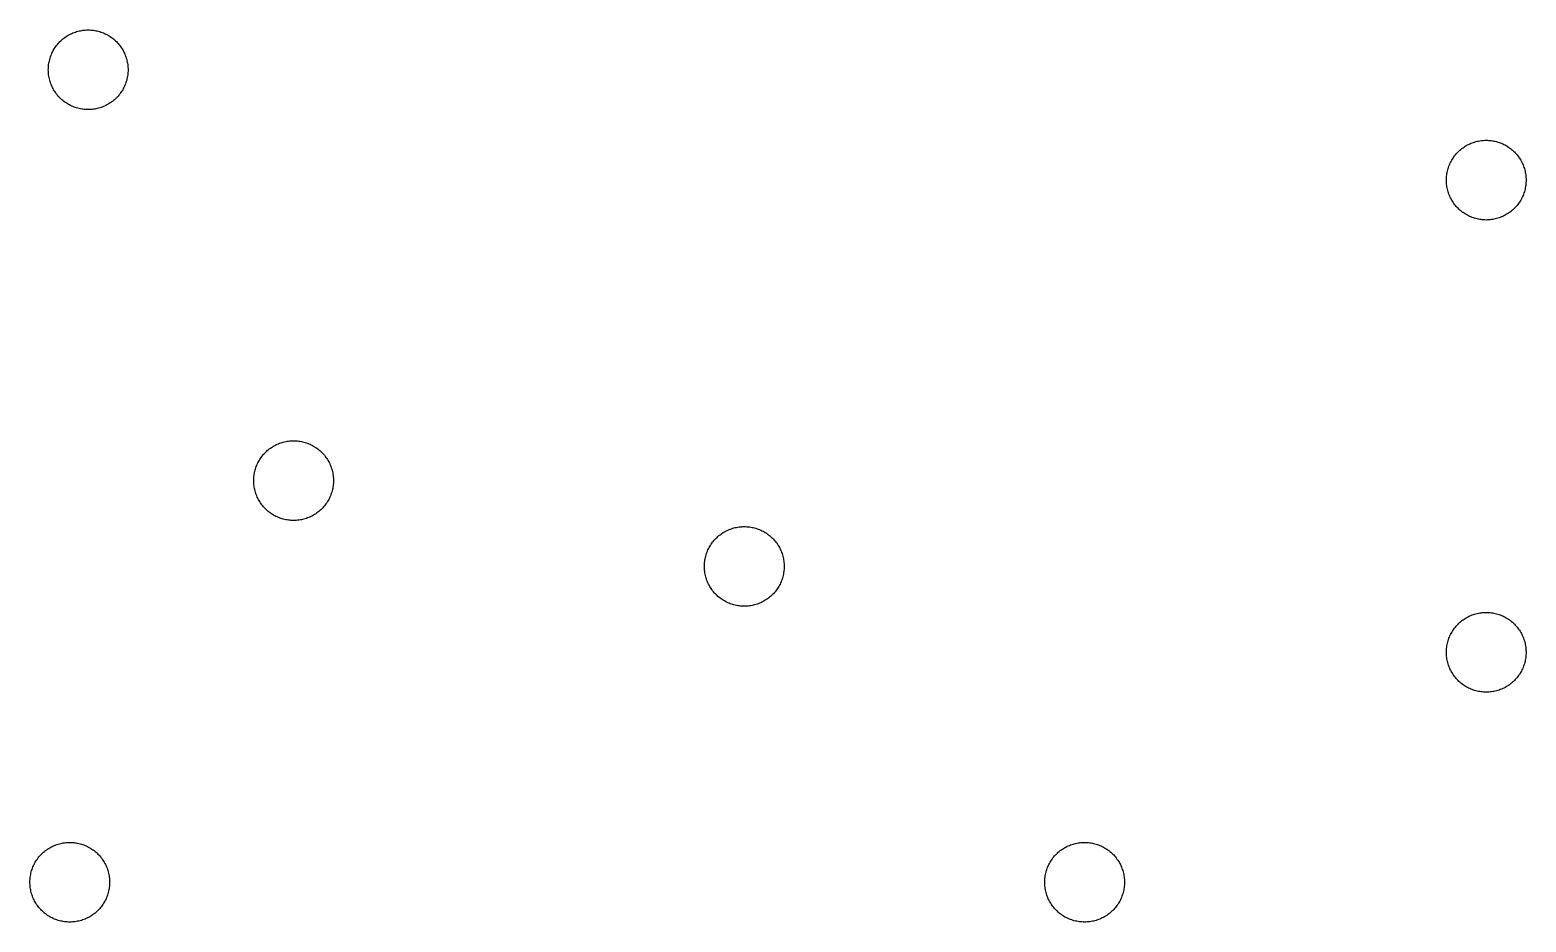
# Model space of a CAD drawing. Header units: millimetres. Extents: x -49 to 48, y -63 to 63.
# Drawn here: x -49.4 to 48.2, y -63.2 to -5 of the extents above; entities that cross this region are included whole.
import ezdxf

# ---------------------------------------------------------------- set-up
doc = ezdxf.new("R2010")
doc.units = ezdxf.units.MM

msp = doc.modelspace()

# ---------------------------------------------------------------- linework, layer by layer
for points in [[(-43.04, -7.65), (-43.0414, -7.7351), (-43.0456, -7.82), (-43.0525, -7.9048), (-43.0622, -7.9894), (-43.0747, -8.0735), (-43.09, -8.1572), (-43.1079, -8.2404), (-43.1286, -8.3229), (-43.152, -8.4047), (-43.178, -8.4857), (-43.2066, -8.5659), (-43.2379, -8.645), (-43.2718, -8.723), (-43.3081, -8.8), (-43.347, -8.8756), (-43.3883, -8.95), (-43.4321, -9.023), (-43.4782, -9.0945), (-43.5266, -9.1644), (-43.5773, -9.2328), (-43.6302, -9.2994), (-43.6852, -9.3643), (-43.7424, -9.4273), (-43.8015, -9.4885), (-43.8627, -9.5476), (-43.9257, -9.6048), (-43.9906, -9.6598), (-44.0572, -9.7127), (-44.1256, -9.7634), (-44.1955, -9.8118), (-44.267, -9.8579), (-44.34, -9.9017), (-44.4144, -9.943), (-44.49, -9.9819), (-44.567, -10.0182), (-44.645, -10.0521), (-44.7241, -10.0834), (-44.8043, -10.112), (-44.8853, -10.138), (-44.9671, -10.1614), (-45.0496, -10.1821), (-45.1328, -10.2), (-45.2165, -10.2153), (-45.3006, -10.2278), (-45.3852, -10.2375), (-45.47, -10.2444), (-45.5549, -10.2486), (-45.64, -10.25), (-45.7251, -10.2486), (-45.81, -10.2444), (-45.8948, -10.2375), (-45.9794, -10.2278), (-46.0635, -10.2153), (-46.1472, -10.2), (-46.2304, -10.1821), (-46.3129, -10.1614), (-46.3947, -10.138), (-46.4757, -10.112), (-46.5559, -10.0834), (-46.635, -10.0521), (-46.713, -10.0182), (-46.79, -9.9819), (-46.8656, -9.943), (-46.94, -9.9017), (-47.013, -9.8579), (-47.0845, -9.8118), (-47.1544, -9.7634), (-47.2228, -9.7127), (-47.2894, -9.6598), (-47.3543, -9.6048), (-47.4173, -9.5476), (-47.4785, -9.4885), (-47.5376, -9.4273), (-47.5948, -9.3643), (-47.6498, -9.2994), (-47.7027, -9.2328), (-47.7534, -9.1644), (-47.8018, -9.0945), (-47.8479, -9.023), (-47.8917, -8.95), (-47.933, -8.8756), (-47.9719, -8.8), (-48.0082, -8.723), (-48.0421, -8.645), (-48.0734, -8.5659), (-48.102, -8.4857), (-48.128, -8.4047), (-48.1514, -8.3229), (-48.1721, -8.2404), (-48.19, -8.1572), (-48.2053, -8.0735), (-48.2178, -7.9894), (-48.2275, -7.9048), (-48.2344, -7.82), (-48.2386, -7.7351), (-48.24, -7.65), (-48.2386, -7.5649), (-48.2344, -7.48), (-48.2275, -7.3952), (-48.2178, -7.3106), (-48.2053, -7.2265), (-48.19, -7.1428), (-48.1721, -7.0596), (-48.1514, -6.9771), (-48.128, -6.8953), (-48.102, -6.8143), (-48.0734, -6.7341), (-48.0421, -6.655), (-48.0082, -6.577), (-47.9719, -6.5), (-47.933, -6.4244), (-47.8917, -6.35), (-47.8479, -6.277), (-47.8018, -6.2055), (-47.7534, -6.1356), (-47.7027, -6.0672), (-47.6498, -6.0006), (-47.5948, -5.9357), (-47.5376, -5.8727), (-47.4785, -5.8115), (-47.4173, -5.7524), (-47.3543, -5.6952), (-47.2894, -5.6402), (-47.2228, -5.5873), (-47.1544, -5.5366), (-47.0845, -5.4882), (-47.013, -5.4421), (-46.94, -5.3983), (-46.8656, -5.357), (-46.79, -5.3181), (-46.713, -5.2818), (-46.635, -5.2479), (-46.5559, -5.2166), (-46.4757, -5.188), (-46.3947, -5.162), (-46.3129, -5.1386), (-46.2304, -5.1179), (-46.1472, -5.1), (-46.0635, -5.0847), (-45.9794, -5.0722), (-45.8948, -5.0625), (-45.81, -5.0556), (-45.7251, -5.0514), (-45.64, -5.05), (-45.5549, -5.0514), (-45.47, -5.0556), (-45.3852, -5.0625), (-45.3006, -5.0722), (-45.2165, -5.0847), (-45.1328, -5.1), (-45.0496, -5.1179), (-44.9671, -5.1386), (-44.8853, -5.162), (-44.8043, -5.188), (-44.7241, -5.2166), (-44.645, -5.2479), (-44.567, -5.2818), (-44.49, -5.3181), (-44.4144, -5.357), (-44.34, -5.3983), (-44.267, -5.4421), (-44.1955, -5.4882), (-44.1256, -5.5366), (-44.0572, -5.5873), (-43.9906, -5.6402), (-43.9257, -5.6952), (-43.8627, -5.7524), (-43.8015, -5.8115), (-43.7424, -5.8727), (-43.6852, -5.9357), (-43.6302, -6.0006), (-43.5773, -6.0672), (-43.5266, -6.1356), (-43.4782, -6.2055), (-43.4321, -6.277), (-43.3883, -6.35), (-43.347, -6.4244), (-43.3081, -6.5), (-43.2718, -6.577), (-43.2379, -6.655), (-43.2066, -6.7341), (-43.178, -6.8143), (-43.152, -6.8953), (-43.1286, -6.9771), (-43.1079, -7.0596), (-43.09, -7.1428), (-43.0747, -7.2265), (-43.0622, -7.3106), (-43.0525, -7.3952), (-43.0456, -7.48), (-43.0414, -7.5649)], [(48.16, -14.85), (48.1586, -14.9351), (48.1544, -15.02), (48.1475, -15.1048), (48.1378, -15.1894), (48.1253, -15.2735), (48.11, -15.3572), (48.0921, -15.4404), (48.0714, -15.5229), (48.048, -15.6047), (48.022, -15.6857), (47.9934, -15.7659), (47.9621, -15.845), (47.9282, -15.923), (47.8919, -16), (47.853, -16.0756), (47.8117, -16.15), (47.7679, -16.223), (47.7218, -16.2945), (47.6734, -16.3644), (47.6227, -16.4328), (47.5698, -16.4994), (47.5148, -16.5643), (47.4576, -16.6273), (47.3985, -16.6885), (47.3373, -16.7476), (47.2743, -16.8048), (47.2094, -16.8598), (47.1428, -16.9127), (47.0744, -16.9634), (47.0045, -17.0118), (46.933, -17.0579), (46.86, -17.1017), (46.7856, -17.143), (46.71, -17.1819), (46.633, -17.2182), (46.555, -17.2521), (46.4759, -17.2834), (46.3957, -17.312), (46.3147, -17.338), (46.2329, -17.3614), (46.1504, -17.3821), (46.0672, -17.4), (45.9835, -17.4153), (45.8994, -17.4278), (45.8148, -17.4375), (45.73, -17.4444), (45.6451, -17.4486), (45.56, -17.45), (45.4749, -17.4486), (45.39, -17.4444), (45.3052, -17.4375), (45.2206, -17.4278), (45.1365, -17.4153), (45.0528, -17.4), (44.9696, -17.3821), (44.8871, -17.3614), (44.8053, -17.338), (44.7243, -17.312), (44.6441, -17.2834), (44.565, -17.2521), (44.487, -17.2182), (44.41, -17.1819), (44.3344, -17.143), (44.26, -17.1017), (44.187, -17.0579), (44.1155, -17.0118), (44.0456, -16.9634), (43.9772, -16.9127), (43.9106, -16.8598), (43.8457, -16.8048), (43.7827, -16.7476), (43.7215, -16.6885), (43.6624, -16.6273), (43.6052, -16.5643), (43.5502, -16.4994), (43.4973, -16.4328), (43.4466, -16.3644), (43.3982, -16.2945), (43.3521, -16.223), (43.3083, -16.15), (43.267, -16.0756), (43.2281, -16), (43.1918, -15.923), (43.1579, -15.845), (43.1266, -15.7659), (43.098, -15.6857), (43.072, -15.6047), (43.0486, -15.5229), (43.0279, -15.4404), (43.01, -15.3572), (42.9947, -15.2735), (42.9822, -15.1894), (42.9725, -15.1048), (42.9656, -15.02), (42.9614, -14.9351), (42.96, -14.85), (42.9614, -14.7649), (42.9656, -14.68), (42.9725, -14.5952), (42.9822, -14.5106), (42.9947, -14.4265), (43.01, -14.3428), (43.0279, -14.2596), (43.0486, -14.1771), (43.072, -14.0953), (43.098, -14.0143), (43.1266, -13.9341), (43.1579, -13.855), (43.1918, -13.777), (43.2281, -13.7), (43.267, -13.6244), (43.3083, -13.55), (43.3521, -13.477), (43.3982, -13.4055), (43.4466, -13.3356), (43.4973, -13.2672), (43.5502, -13.2006), (43.6052, -13.1357), (43.6624, -13.0727), (43.7215, -13.0115), (43.7827, -12.9524), (43.8457, -12.8952), (43.9106, -12.8402), (43.9772, -12.7873), (44.0456, -12.7366), (44.1155, -12.6882), (44.187, -12.6421), (44.26, -12.5983), (44.3344, -12.557), (44.41, -12.5181), (44.487, -12.4818), (44.565, -12.4479), (44.6441, -12.4166), (44.7243, -12.388), (44.8053, -12.362), (44.8871, -12.3386), (44.9696, -12.3179), (45.0528, -12.3), (45.1365, -12.2847), (45.2206, -12.2722), (45.3052, -12.2625), (45.39, -12.2556), (45.4749, -12.2514), (45.56, -12.25), (45.6451, -12.2514), (45.73, -12.2556), (45.8148, -12.2625), (45.8994, -12.2722), (45.9835, -12.2847), (46.0672, -12.3), (46.1504, -12.3179), (46.2329, -12.3386), (46.3147, -12.362), (46.3957, -12.388), (46.4759, -12.4166), (46.555, -12.4479), (46.633, -12.4818), (46.71, -12.5181), (46.7856, -12.557), (46.86, -12.5983), (46.933, -12.6421), (47.0045, -12.6882), (47.0744, -12.7366), (47.1428, -12.7873), (47.2094, -12.8402), (47.2743, -12.8952), (47.3373, -12.9524), (47.3985, -13.0115), (47.4576, -13.0727), (47.5148, -13.1357), (47.5698, -13.2006), (47.6227, -13.2672), (47.6734, -13.3356), (47.7218, -13.4055), (47.7679, -13.477), (47.8117, -13.55), (47.853, -13.6244), (47.8919, -13.7), (47.9282, -13.777), (47.9621, -13.855), (47.9934, -13.9341), (48.022, -14.0143), (48.048, -14.0953), (48.0714, -14.1771), (48.0921, -14.2596), (48.11, -14.3428), (48.1253, -14.4265), (48.1378, -14.5106), (48.1475, -14.5952), (48.1544, -14.68), (48.1586, -14.7649)], [(-29.64, -34.45), (-29.6414, -34.5351), (-29.6456, -34.62), (-29.6525, -34.7048), (-29.6622, -34.7894), (-29.6747, -34.8735), (-29.69, -34.9572), (-29.7079, -35.0404), (-29.7286, -35.1229), (-29.752, -35.2047), (-29.778, -35.2857), (-29.8066, -35.3659), (-29.8379, -35.445), (-29.8718, -35.523), (-29.9081, -35.6), (-29.947, -35.6756), (-29.9883, -35.75), (-30.0321, -35.823), (-30.0782, -35.8945), (-30.1266, -35.9644), (-30.1773, -36.0328), (-30.2302, -36.0994), (-30.2852, -36.1643), (-30.3424, -36.2273), (-30.4015, -36.2885), (-30.4627, -36.3476), (-30.5257, -36.4048), (-30.5906, -36.4598), (-30.6572, -36.5127), (-30.7256, -36.5634), (-30.7955, -36.6118), (-30.867, -36.6579), (-30.94, -36.7017), (-31.0144, -36.743), (-31.09, -36.7819), (-31.167, -36.8182), (-31.245, -36.8521), (-31.3241, -36.8834), (-31.4043, -36.912), (-31.4853, -36.938), (-31.5671, -36.9614), (-31.6496, -36.9821), (-31.7328, -37), (-31.8165, -37.0153), (-31.9006, -37.0278), (-31.9852, -37.0375), (-32.07, -37.0444), (-32.1549, -37.0486), (-32.24, -37.05), (-32.3251, -37.0486), (-32.41, -37.0444), (-32.4948, -37.0375), (-32.5794, -37.0278), (-32.6635, -37.0153), (-32.7472, -37), (-32.8304, -36.9821), (-32.9129, -36.9614), (-32.9947, -36.938), (-33.0757, -36.912), (-33.1559, -36.8834), (-33.235, -36.8521), (-33.313, -36.8182), (-33.39, -36.7819), (-33.4656, -36.743), (-33.54, -36.7017), (-33.613, -36.6579), (-33.6845, -36.6118), (-33.7544, -36.5634), (-33.8228, -36.5127), (-33.8894, -36.4598), (-33.9543, -36.4048), (-34.0173, -36.3476), (-34.0785, -36.2885), (-34.1376, -36.2273), (-34.1948, -36.1643), (-34.2498, -36.0994), (-34.3027, -36.0328), (-34.3534, -35.9644), (-34.4018, -35.8945), (-34.4479, -35.823), (-34.4917, -35.75), (-34.533, -35.6756), (-34.5719, -35.6), (-34.6082, -35.523), (-34.6421, -35.445), (-34.6734, -35.3659), (-34.702, -35.2857), (-34.728, -35.2047), (-34.7514, -35.1229), (-34.7721, -35.0404), (-34.79, -34.9572), (-34.8053, -34.8735), (-34.8178, -34.7894), (-34.8275, -34.7048), (-34.8344, -34.62), (-34.8386, -34.5351), (-34.84, -34.45), (-34.8386, -34.3649), (-34.8344, -34.28), (-34.8275, -34.1952), (-34.8178, -34.1106), (-34.8053, -34.0265), (-34.79, -33.9428), (-34.7721, -33.8596), (-34.7514, -33.7771), (-34.728, -33.6953), (-34.702, -33.6143), (-34.6734, -33.5341), (-34.6421, -33.455), (-34.6082, -33.377), (-34.5719, -33.3), (-34.533, -33.2244), (-34.4917, -33.15), (-34.4479, -33.077), (-34.4018, -33.0055), (-34.3534, -32.9356), (-34.3027, -32.8672), (-34.2498, -32.8006), (-34.1948, -32.7357), (-34.1376, -32.6727), (-34.0785, -32.6115), (-34.0173, -32.5524), (-33.9543, -32.4952), (-33.8894, -32.4402), (-33.8228, -32.3873), (-33.7544, -32.3366), (-33.6845, -32.2882), (-33.613, -32.2421), (-33.54, -32.1983), (-33.4656, -32.157), (-33.39, -32.1181), (-33.313, -32.0818), (-33.235, -32.0479), (-33.1559, -32.0166), (-33.0757, -31.988), (-32.9947, -31.962), (-32.9129, -31.9386), (-32.8304, -31.9179), (-32.7472, -31.9), (-32.6635, -31.8847), (-32.5794, -31.8722), (-32.4948, -31.8625), (-32.41, -31.8556), (-32.3251, -31.8514), (-32.24, -31.85), (-32.1549, -31.8514), (-32.07, -31.8556), (-31.9852, -31.8625), (-31.9006, -31.8722), (-31.8165, -31.8847), (-31.7328, -31.9), (-31.6496, -31.9179), (-31.5671, -31.9386), (-31.4853, -31.962), (-31.4043, -31.988), (-31.3241, -32.0166), (-31.245, -32.0479), (-31.167, -32.0818), (-31.09, -32.1181), (-31.0144, -32.157), (-30.94, -32.1983), (-30.867, -32.2421), (-30.7955, -32.2882), (-30.7256, -32.3366), (-30.6572, -32.3873), (-30.5906, -32.4402), (-30.5257, -32.4952), (-30.4627, -32.5524), (-30.4015, -32.6115), (-30.3424, -32.6727), (-30.2852, -32.7357), (-30.2302, -32.8006), (-30.1773, -32.8672), (-30.1266, -32.9356), (-30.0782, -33.0055), (-30.0321, -33.077), (-29.9883, -33.15), (-29.947, -33.2244), (-29.9081, -33.3), (-29.8718, -33.377), (-29.8379, -33.455), (-29.8066, -33.5341), (-29.778, -33.6143), (-29.752, -33.6953), (-29.7286, -33.7771), (-29.7079, -33.8596), (-29.69, -33.9428), (-29.6747, -34.0265), (-29.6622, -34.1106), (-29.6525, -34.1952), (-29.6456, -34.28), (-29.6414, -34.3649)], [(-0.24, -40.05), (-0.2414, -40.1351), (-0.2456, -40.22), (-0.2525, -40.3048), (-0.2622, -40.3894), (-0.2747, -40.4735), (-0.29, -40.5572), (-0.3079, -40.6404), (-0.3286, -40.7229), (-0.352, -40.8047), (-0.378, -40.8857), (-0.4066, -40.9659), (-0.4379, -41.045), (-0.4718, -41.123), (-0.5081, -41.2), (-0.547, -41.2756), (-0.5883, -41.35), (-0.6321, -41.423), (-0.6782, -41.4945), (-0.7266, -41.5644), (-0.7773, -41.6328), (-0.8302, -41.6994), (-0.8852, -41.7643), (-0.9424, -41.8273), (-1.0015, -41.8885), (-1.0627, -41.9476), (-1.1257, -42.0048), (-1.1906, -42.0598), (-1.2572, -42.1127), (-1.3256, -42.1634), (-1.3955, -42.2118), (-1.467, -42.2579), (-1.54, -42.3017), (-1.6144, -42.343), (-1.69, -42.3819), (-1.767, -42.4182), (-1.845, -42.4521), (-1.9241, -42.4834), (-2.0043, -42.512), (-2.0853, -42.538), (-2.1671, -42.5614), (-2.2496, -42.5821), (-2.3328, -42.6), (-2.4165, -42.6153), (-2.5006, -42.6278), (-2.5852, -42.6375), (-2.67, -42.6444), (-2.7549, -42.6486), (-2.84, -42.65), (-2.9251, -42.6486), (-3.01, -42.6444), (-3.0948, -42.6375), (-3.1794, -42.6278), (-3.2635, -42.6153), (-3.3472, -42.6), (-3.4304, -42.5821), (-3.5129, -42.5614), (-3.5947, -42.538), (-3.6757, -42.512), (-3.7559, -42.4834), (-3.835, -42.4521), (-3.913, -42.4182), (-3.99, -42.3819), (-4.0656, -42.343), (-4.14, -42.3017), (-4.213, -42.2579), (-4.2845, -42.2118), (-4.3544, -42.1634), (-4.4228, -42.1127), (-4.4894, -42.0598), (-4.5543, -42.0048), (-4.6173, -41.9476), (-4.6785, -41.8885), (-4.7376, -41.8273), (-4.7948, -41.7643), (-4.8498, -41.6994), (-4.9027, -41.6328), (-4.9534, -41.5644), (-5.0018, -41.4945), (-5.0479, -41.423), (-5.0917, -41.35), (-5.133, -41.2756), (-5.1719, -41.2), (-5.2082, -41.123), (-5.2421, -41.045), (-5.2734, -40.9659), (-5.302, -40.8857), (-5.328, -40.8047), (-5.3514, -40.7229), (-5.3721, -40.6404), (-5.39, -40.5572), (-5.4053, -40.4735), (-5.4178, -40.3894), (-5.4275, -40.3048), (-5.4344, -40.22), (-5.4386, -40.1351), (-5.44, -40.05), (-5.4386, -39.9649), (-5.4344, -39.88), (-5.4275, -39.7952), (-5.4178, -39.7106), (-5.4053, -39.6265), (-5.39, -39.5428), (-5.3721, -39.4596), (-5.3514, -39.3771), (-5.328, -39.2953), (-5.302, -39.2143), (-5.2734, -39.1341), (-5.2421, -39.055), (-5.2082, -38.977), (-5.1719, -38.9), (-5.133, -38.8244), (-5.0917, -38.75), (-5.0479, -38.677), (-5.0018, -38.6055), (-4.9534, -38.5356), (-4.9027, -38.4672), (-4.8498, -38.4006), (-4.7948, -38.3357), (-4.7376, -38.2727), (-4.6785, -38.2115), (-4.6173, -38.1524), (-4.5543, -38.0952), (-4.4894, -38.0402), (-4.4228, -37.9873), (-4.3544, -37.9366), (-4.2845, -37.8882), (-4.213, -37.8421), (-4.14, -37.7983), (-4.0656, -37.757), (-3.99, -37.7181), (-3.913, -37.6818), (-3.835, -37.6479), (-3.7559, -37.6166), (-3.6757, -37.588), (-3.5947, -37.562), (-3.5129, -37.5386), (-3.4304, -37.5179), (-3.3472, -37.5), (-3.2635, -37.4847), (-3.1794, -37.4722), (-3.0948, -37.4625), (-3.01, -37.4556), (-2.9251, -37.4514), (-2.84, -37.45), (-2.7549, -37.4514), (-2.67, -37.4556), (-2.5852, -37.4625), (-2.5006, -37.4722), (-2.4165, -37.4847), (-2.3328, -37.5), (-2.2496, -37.5179), (-2.1671, -37.5386), (-2.0853, -37.562), (-2.0043, -37.588), (-1.9241, -37.6166), (-1.845, -37.6479), (-1.767, -37.6818), (-1.69, -37.7181), (-1.6144, -37.757), (-1.54, -37.7983), (-1.467, -37.8421), (-1.3955, -37.8882), (-1.3256, -37.9366), (-1.2572, -37.9873), (-1.1906, -38.0402), (-1.1257, -38.0952), (-1.0627, -38.1524), (-1.0015, -38.2115), (-0.9424, -38.2727), (-0.8852, -38.3357), (-0.8302, -38.4006), (-0.7773, -38.4672), (-0.7266, -38.5356), (-0.6782, -38.6055), (-0.6321, -38.677), (-0.5883, -38.75), (-0.547, -38.8244), (-0.5081, -38.9), (-0.4718, -38.977), (-0.4379, -39.055), (-0.4066, -39.1341), (-0.378, -39.2143), (-0.352, -39.2953), (-0.3286, -39.3771), (-0.3079, -39.4596), (-0.29, -39.5428), (-0.2747, -39.6265), (-0.2622, -39.7106), (-0.2525, -39.7952), (-0.2456, -39.88), (-0.2414, -39.9649)], [(48.16, -45.65), (48.1586, -45.7351), (48.1544, -45.82), (48.1475, -45.9048), (48.1378, -45.9894), (48.1253, -46.0735), (48.11, -46.1572), (48.0921, -46.2404), (48.0714, -46.3229), (48.048, -46.4047), (48.022, -46.4857), (47.9934, -46.5659), (47.9621, -46.645), (47.9282, -46.723), (47.8919, -46.8), (47.853, -46.8756), (47.8117, -46.95), (47.7679, -47.023), (47.7218, -47.0945), (47.6734, -47.1644), (47.6227, -47.2328), (47.5698, -47.2994), (47.5148, -47.3643), (47.4576, -47.4273), (47.3985, -47.4885), (47.3373, -47.5476), (47.2743, -47.6048), (47.2094, -47.6598), (47.1428, -47.7127), (47.0744, -47.7634), (47.0045, -47.8118), (46.933, -47.8579), (46.86, -47.9017), (46.7856, -47.943), (46.71, -47.9819), (46.633, -48.0182), (46.555, -48.0521), (46.4759, -48.0834), (46.3957, -48.112), (46.3147, -48.138), (46.2329, -48.1614), (46.1504, -48.1821), (46.0672, -48.2), (45.9835, -48.2153), (45.8994, -48.2278), (45.8148, -48.2375), (45.73, -48.2444), (45.6451, -48.2486), (45.56, -48.25), (45.4749, -48.2486), (45.39, -48.2444), (45.3052, -48.2375), (45.2206, -48.2278), (45.1365, -48.2153), (45.0528, -48.2), (44.9696, -48.1821), (44.8871, -48.1614), (44.8053, -48.138), (44.7243, -48.112), (44.6441, -48.0834), (44.565, -48.0521), (44.487, -48.0182), (44.41, -47.9819), (44.3344, -47.943), (44.26, -47.9017), (44.187, -47.8579), (44.1155, -47.8118), (44.0456, -47.7634), (43.9772, -47.7127), (43.9106, -47.6598), (43.8457, -47.6048), (43.7827, -47.5476), (43.7215, -47.4885), (43.6624, -47.4273), (43.6052, -47.3643), (43.5502, -47.2994), (43.4973, -47.2328), (43.4466, -47.1644), (43.3982, -47.0945), (43.3521, -47.023), (43.3083, -46.95), (43.267, -46.8756), (43.2281, -46.8), (43.1918, -46.723), (43.1579, -46.645), (43.1266, -46.5659), (43.098, -46.4857), (43.072, -46.4047), (43.0486, -46.3229), (43.0279, -46.2404), (43.01, -46.1572), (42.9947, -46.0735), (42.9822, -45.9894), (42.9725, -45.9048), (42.9656, -45.82), (42.9614, -45.7351), (42.96, -45.65), (42.9614, -45.5649), (42.9656, -45.48), (42.9725, -45.3952), (42.9822, -45.3106), (42.9947, -45.2265), (43.01, -45.1428), (43.0279, -45.0596), (43.0486, -44.9771), (43.072, -44.8953), (43.098, -44.8143), (43.1266, -44.7341), (43.1579, -44.655), (43.1918, -44.577), (43.2281, -44.5), (43.267, -44.4244), (43.3083, -44.35), (43.3521, -44.277), (43.3982, -44.2055), (43.4466, -44.1356), (43.4973, -44.0672), (43.5502, -44.0006), (43.6052, -43.9357), (43.6624, -43.8727), (43.7215, -43.8115), (43.7827, -43.7524), (43.8457, -43.6952), (43.9106, -43.6402), (43.9772, -43.5873), (44.0456, -43.5366), (44.1155, -43.4882), (44.187, -43.4421), (44.26, -43.3983), (44.3344, -43.357), (44.41, -43.3181), (44.487, -43.2818), (44.565, -43.2479), (44.6441, -43.2166), (44.7243, -43.188), (44.8053, -43.162), (44.8871, -43.1386), (44.9696, -43.1179), (45.0528, -43.1), (45.1365, -43.0847), (45.2206, -43.0722), (45.3052, -43.0625), (45.39, -43.0556), (45.4749, -43.0514), (45.56, -43.05), (45.6451, -43.0514), (45.73, -43.0556), (45.8148, -43.0625), (45.8994, -43.0722), (45.9835, -43.0847), (46.0672, -43.1), (46.1504, -43.1179), (46.2329, -43.1386), (46.3147, -43.162), (46.3957, -43.188), (46.4759, -43.2166), (46.555, -43.2479), (46.633, -43.2818), (46.71, -43.3181), (46.7856, -43.357), (46.86, -43.3983), (46.933, -43.4421), (47.0045, -43.4882), (47.0744, -43.5366), (47.1428, -43.5873), (47.2094, -43.6402), (47.2743, -43.6952), (47.3373, -43.7524), (47.3985, -43.8115), (47.4576, -43.8727), (47.5148, -43.9357), (47.5698, -44.0006), (47.6227, -44.0672), (47.6734, -44.1356), (47.7218, -44.2055), (47.7679, -44.277), (47.8117, -44.35), (47.853, -44.4244), (47.8919, -44.5), (47.9282, -44.577), (47.9621, -44.655), (47.9934, -44.7341), (48.022, -44.8143), (48.048, -44.8953), (48.0714, -44.9771), (48.0921, -45.0596), (48.11, -45.1428), (48.1253, -45.2265), (48.1378, -45.3106), (48.1475, -45.3952), (48.1544, -45.48), (48.1586, -45.5649)], [(-44.24, -60.65), (-44.2414, -60.7351), (-44.2456, -60.82), (-44.2525, -60.9048), (-44.2622, -60.9894), (-44.2747, -61.0735), (-44.29, -61.1572), (-44.3079, -61.2404), (-44.3286, -61.3229), (-44.352, -61.4047), (-44.378, -61.4857), (-44.4066, -61.5659), (-44.4379, -61.645), (-44.4718, -61.723), (-44.5081, -61.8), (-44.547, -61.8756), (-44.5883, -61.95), (-44.6321, -62.023), (-44.6782, -62.0945), (-44.7266, -62.1644), (-44.7773, -62.2328), (-44.8302, -62.2994), (-44.8852, -62.3643), (-44.9424, -62.4273), (-45.0015, -62.4885), (-45.0627, -62.5476), (-45.1257, -62.6048), (-45.1906, -62.6598), (-45.2572, -62.7127), (-45.3256, -62.7634), (-45.3955, -62.8118), (-45.467, -62.8579), (-45.54, -62.9017), (-45.6144, -62.943), (-45.69, -62.9819), (-45.767, -63.0182), (-45.845, -63.0521), (-45.9241, -63.0834), (-46.0043, -63.112), (-46.0853, -63.138), (-46.1671, -63.1614), (-46.2496, -63.1821), (-46.3328, -63.2), (-46.4165, -63.2153), (-46.5006, -63.2278), (-46.5852, -63.2375), (-46.67, -63.2444), (-46.7549, -63.2486), (-46.84, -63.25), (-46.9251, -63.2486), (-47.01, -63.2444), (-47.0948, -63.2375), (-47.1794, -63.2278), (-47.2635, -63.2153), (-47.3472, -63.2), (-47.4304, -63.1821), (-47.5129, -63.1614), (-47.5947, -63.138), (-47.6757, -63.112), (-47.7559, -63.0834), (-47.835, -63.0521), (-47.913, -63.0182), (-47.99, -62.9819), (-48.0656, -62.943), (-48.14, -62.9017), (-48.213, -62.8579), (-48.2845, -62.8118), (-48.3544, -62.7634), (-48.4228, -62.7127), (-48.4894, -62.6598), (-48.5543, -62.6048), (-48.6173, -62.5476), (-48.6785, -62.4885), (-48.7376, -62.4273), (-48.7948, -62.3643), (-48.8498, -62.2994), (-48.9027, -62.2328), (-48.9534, -62.1644), (-49.0018, -62.0945), (-49.0479, -62.023), (-49.0917, -61.95), (-49.133, -61.8756), (-49.1719, -61.8), (-49.2082, -61.723), (-49.2421, -61.645), (-49.2734, -61.5659), (-49.302, -61.4857), (-49.328, -61.4047), (-49.3514, -61.3229), (-49.3721, -61.2404), (-49.39, -61.1572), (-49.4053, -61.0735), (-49.4178, -60.9894), (-49.4275, -60.9048), (-49.4344, -60.82), (-49.4386, -60.7351), (-49.44, -60.65), (-49.4386, -60.5649), (-49.4344, -60.48), (-49.4275, -60.3952), (-49.4178, -60.3106), (-49.4053, -60.2265), (-49.39, -60.1428), (-49.3721, -60.0596), (-49.3514, -59.9771), (-49.328, -59.8953), (-49.302, -59.8143), (-49.2734, -59.7341), (-49.2421, -59.655), (-49.2082, -59.577), (-49.1719, -59.5), (-49.133, -59.4244), (-49.0917, -59.35), (-49.0479, -59.277), (-49.0018, -59.2055), (-48.9534, -59.1356), (-48.9027, -59.0672), (-48.8498, -59.0006), (-48.7948, -58.9357), (-48.7376, -58.8727), (-48.6785, -58.8115), (-48.6173, -58.7524), (-48.5543, -58.6952), (-48.4894, -58.6402), (-48.4228, -58.5873), (-48.3544, -58.5366), (-48.2845, -58.4882), (-48.213, -58.4421), (-48.14, -58.3983), (-48.0656, -58.357), (-47.99, -58.3181), (-47.913, -58.2818), (-47.835, -58.2479), (-47.7559, -58.2166), (-47.6757, -58.188), (-47.5947, -58.162), (-47.5129, -58.1386), (-47.4304, -58.1179), (-47.3472, -58.1), (-47.2635, -58.0847), (-47.1794, -58.0722), (-47.0948, -58.0625), (-47.01, -58.0556), (-46.9251, -58.0514), (-46.84, -58.05), (-46.7549, -58.0514), (-46.67, -58.0556), (-46.5852, -58.0625), (-46.5006, -58.0722), (-46.4165, -58.0847), (-46.3328, -58.1), (-46.2496, -58.1179), (-46.1671, -58.1386), (-46.0853, -58.162), (-46.0043, -58.188), (-45.9241, -58.2166), (-45.845, -58.2479), (-45.767, -58.2818), (-45.69, -58.3181), (-45.6144, -58.357), (-45.54, -58.3983), (-45.467, -58.4421), (-45.3955, -58.4882), (-45.3256, -58.5366), (-45.2572, -58.5873), (-45.1906, -58.6402), (-45.1257, -58.6952), (-45.0627, -58.7524), (-45.0015, -58.8115), (-44.9424, -58.8727), (-44.8852, -58.9357), (-44.8302, -59.0006), (-44.7773, -59.0672), (-44.7266, -59.1356), (-44.6782, -59.2055), (-44.6321, -59.277), (-44.5883, -59.35), (-44.547, -59.4244), (-44.5081, -59.5), (-44.4718, -59.577), (-44.4379, -59.655), (-44.4066, -59.7341), (-44.378, -59.8143), (-44.352, -59.8953), (-44.3286, -59.9771), (-44.3079, -60.0596), (-44.29, -60.1428), (-44.2747, -60.2265), (-44.2622, -60.3106), (-44.2525, -60.3952), (-44.2456, -60.48), (-44.2414, -60.5649)], [(21.96, -60.65), (21.9586, -60.7351), (21.9544, -60.82), (21.9475, -60.9048), (21.9378, -60.9894), (21.9253, -61.0735), (21.91, -61.1572), (21.8921, -61.2404), (21.8714, -61.3229), (21.848, -61.4047), (21.822, -61.4857), (21.7934, -61.5659), (21.7621, -61.645), (21.7282, -61.723), (21.6919, -61.8), (21.653, -61.8756), (21.6117, -61.95), (21.5679, -62.023), (21.5218, -62.0945), (21.4734, -62.1644), (21.4227, -62.2328), (21.3698, -62.2994), (21.3148, -62.3643), (21.2576, -62.4273), (21.1985, -62.4885), (21.1373, -62.5476), (21.0743, -62.6048), (21.0094, -62.6598), (20.9428, -62.7127), (20.8744, -62.7634), (20.8045, -62.8118), (20.733, -62.8579), (20.66, -62.9017), (20.5856, -62.943), (20.51, -62.9819), (20.433, -63.0182), (20.355, -63.0521), (20.2759, -63.0834), (20.1957, -63.112), (20.1147, -63.138), (20.0329, -63.1614), (19.9504, -63.1821), (19.8672, -63.2), (19.7835, -63.2153), (19.6994, -63.2278), (19.6148, -63.2375), (19.53, -63.2444), (19.4451, -63.2486), (19.36, -63.25), (19.2749, -63.2486), (19.19, -63.2444), (19.1052, -63.2375), (19.0206, -63.2278), (18.9365, -63.2153), (18.8528, -63.2), (18.7696, -63.1821), (18.6871, -63.1614), (18.6053, -63.138), (18.5243, -63.112), (18.4441, -63.0834), (18.365, -63.0521), (18.287, -63.0182), (18.21, -62.9819), (18.1344, -62.943), (18.06, -62.9017), (17.987, -62.8579), (17.9155, -62.8118), (17.8456, -62.7634), (17.7772, -62.7127), (17.7106, -62.6598), (17.6457, -62.6048), (17.5827, -62.5476), (17.5215, -62.4885), (17.4624, -62.4273), (17.4052, -62.3643), (17.3502, -62.2994), (17.2973, -62.2328), (17.2466, -62.1644), (17.1982, -62.0945), (17.1521, -62.023), (17.1083, -61.95), (17.067, -61.8756), (17.0281, -61.8), (16.9918, -61.723), (16.9579, -61.645), (16.9266, -61.5659), (16.898, -61.4857), (16.872, -61.4047), (16.8486, -61.3229), (16.8279, -61.2404), (16.81, -61.1572), (16.7947, -61.0735), (16.7822, -60.9894), (16.7725, -60.9048), (16.7656, -60.82), (16.7614, -60.7351), (16.76, -60.65), (16.7614, -60.5649), (16.7656, -60.48), (16.7725, -60.3952), (16.7822, -60.3106), (16.7947, -60.2265), (16.81, -60.1428), (16.8279, -60.0596), (16.8486, -59.9771), (16.872, -59.8953), (16.898, -59.8143), (16.9266, -59.7341), (16.9579, -59.655), (16.9918, -59.577), (17.0281, -59.5), (17.067, -59.4244), (17.1083, -59.35), (17.1521, -59.277), (17.1982, -59.2055), (17.2466, -59.1356), (17.2973, -59.0672), (17.3502, -59.0006), (17.4052, -58.9357), (17.4624, -58.8727), (17.5215, -58.8115), (17.5827, -58.7524), (17.6457, -58.6952), (17.7106, -58.6402), (17.7772, -58.5873), (17.8456, -58.5366), (17.9155, -58.4882), (17.987, -58.4421), (18.06, -58.3983), (18.1344, -58.357), (18.21, -58.3181), (18.287, -58.2818), (18.365, -58.2479), (18.4441, -58.2166), (18.5243, -58.188), (18.6053, -58.162), (18.6871, -58.1386), (18.7696, -58.1179), (18.8528, -58.1), (18.9365, -58.0847), (19.0206, -58.0722), (19.1052, -58.0625), (19.19, -58.0556), (19.2749, -58.0514), (19.36, -58.05), (19.4451, -58.0514), (19.53, -58.0556), (19.6148, -58.0625), (19.6994, -58.0722), (19.7835, -58.0847), (19.8672, -58.1), (19.9504, -58.1179), (20.0329, -58.1386), (20.1147, -58.162), (20.1957, -58.188), (20.2759, -58.2166), (20.355, -58.2479), (20.433, -58.2818), (20.51, -58.3181), (20.5856, -58.357), (20.66, -58.3983), (20.733, -58.4421), (20.8045, -58.4882), (20.8744, -58.5366), (20.9428, -58.5873), (21.0094, -58.6402), (21.0743, -58.6952), (21.1373, -58.7524), (21.1985, -58.8115), (21.2576, -58.8727), (21.3148, -58.9357), (21.3698, -59.0006), (21.4227, -59.0672), (21.4734, -59.1356), (21.5218, -59.2055), (21.5679, -59.277), (21.6117, -59.35), (21.653, -59.4244), (21.6919, -59.5), (21.7282, -59.577), (21.7621, -59.655), (21.7934, -59.7341), (21.822, -59.8143), (21.848, -59.8953), (21.8714, -59.9771), (21.8921, -60.0596), (21.91, -60.1428), (21.9253, -60.2265), (21.9378, -60.3106), (21.9475, -60.3952), (21.9544, -60.48), (21.9586, -60.5649)]]:
    msp.add_lwpolyline(points, close=True)

doc.saveas('drawing.dxf')
